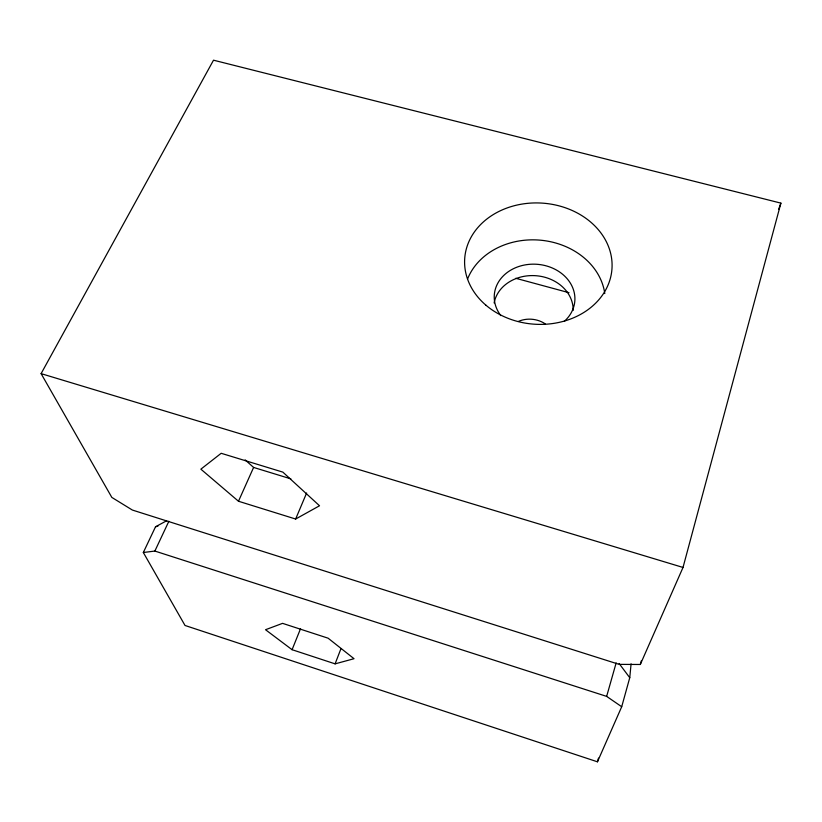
<?xml version="1.0" encoding="UTF-8"?>
<svg xmlns="http://www.w3.org/2000/svg" width="822" height="822" viewBox="0 0 822 822"><rect width="100%" height="100%" fill="white"/><g stroke="black" fill="none" stroke-linecap="round" stroke-linejoin="round"><path stroke-width="1.23" d="M166.619 520.778L155.533 526.768L143.326 552.507L185.022 625.47L597.46 761.809L621.709 706.735L629.755 677.708L631.08 663.857M683.02 567.447L780.9 203.126L213.515 60.191L41.1 373.63L111.833 497.413L132.373 510.051L619.161 664.371L640.307 664.484L683.02 567.447L41.1 373.63M640.307 664.484L641.314 660.826M597.46 761.809L598.498 758.1M621.709 706.735L606.646 696.388L616.161 662.861M778.681 209.137L780.9 203.126M335.099 663.857L354.035 658.71L328.112 638.191L282.562 623.353L265.527 629.724L292.077 649.699L335.099 663.857L341.017 648.517M292.077 649.699L300.544 628.696M295.632 519.031L319.522 505.766L282.86 472.126L221.18 453.292L200.866 469.167L238.483 501.245L295.632 519.031L306.616 493.015M238.483 501.245L253.597 467.441L245.151 459.878M143.326 552.507L154.865 551.059L168.87 521.271M155.533 526.768L157.927 526.183M515.764 278.288L569.019 292.704M253.597 467.441L290.865 478.856M154.865 551.059L606.646 696.388M619.11 663.508L629.755 677.708M500.834 315.607A40.37 33.681 4.2 0 1 509.722 270.777A40.37 33.681 4.2 0 1 564.159 275.627A40.37 33.681 4.2 0 1 564.375 321.268M494.125 302.948A39.805 33.373 4.3 0 1 536.807 275.791A39.805 33.373 4.3 0 1 573.181 310.387M518.446 321.381A24.824 21.095 4.5 0 1 545.181 323.837M467.513 279.141A70.661 58.968 4.2 0 1 541.616 240.301A70.661 58.968 4.2 0 1 604.787 293.567M486.028 305.281A73.816 60.674 4 0 0 609.523 281.155A73.816 60.674 4 0 0 519.483 204.534A73.816 60.674 4 0 0 486.028 305.281"/></g></svg>
